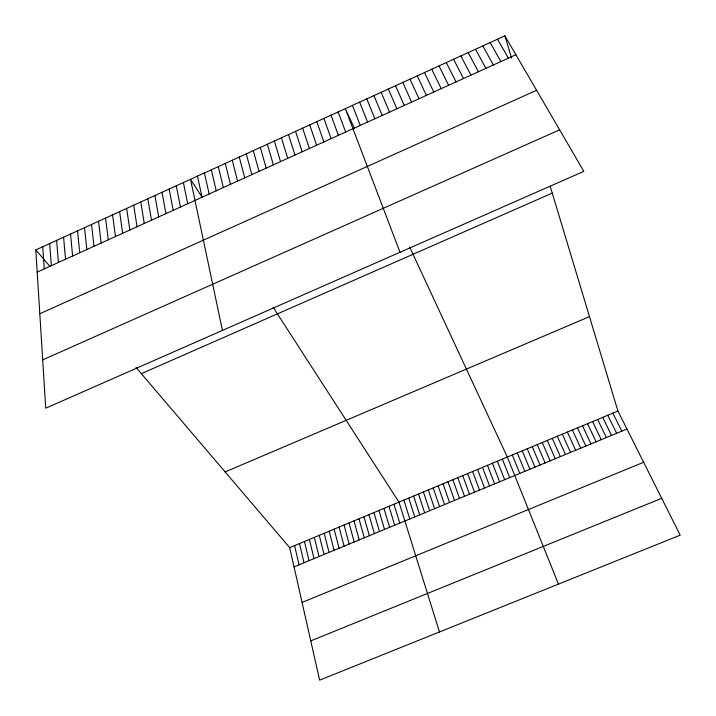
<?xml version="1.0" encoding="UTF-8"?>
<svg xmlns="http://www.w3.org/2000/svg" width="716" height="716" viewBox="0 0 716 716"><rect width="100%" height="100%" fill="white"/><g stroke="black" fill="none" stroke-linecap="round" stroke-linejoin="round"><path stroke-width="1.07" d="M35.8 249.893L504.878 35.854L583.835 171.366L45.726 408.192L35.8 249.893L49.959 266.486M37.187 272.089L515.887 54.747M39.801 313.742L536.606 90.297M42.692 359.888L559.635 129.829M141.338 373.663L552.269 193.114M225.128 471.925L589.483 316.642M136.04 367.442L289.685 547.633L617.926 411.038L550.192 186.25M294.043 566.893L626.956 429.036M302.071 602.425L643.63 462.267M310.771 640.883L661.709 498.309M202.189 197.374L190.519 179.295L222.443 330.416M273.065 307.119L398.991 502.149L439.472 631.968M497.522 39.21L508.378 58.166M490.174 42.566L500.869 61.567M482.835 45.913L493.369 64.977M475.505 49.252L485.887 68.369M468.183 52.59L478.413 71.77M460.871 55.929L470.949 75.153M453.577 59.258L463.494 78.536M446.292 62.587L456.056 81.919M617.926 411.038L680.2 535.165L319.64 680.146L289.685 547.633M612.851 413.15L621.801 431.166M439.015 65.908L448.619 85.293M607.777 415.262L616.655 433.296M602.711 417.374L611.518 435.426M431.748 69.219L441.199 88.659M597.645 419.478L606.38 437.557M592.588 421.581L601.243 439.687M424.49 72.531L433.789 92.024M587.532 423.684L596.115 441.808M582.484 425.787L590.995 443.929M417.24 75.842L426.387 95.389M354.429 128.254L345.318 108.662L400.002 252.265M409.642 247.002L507.322 457.068L558.462 584.122M577.436 427.882L585.876 446.05M572.397 429.985L580.765 448.162M410 79.145L418.994 98.745M567.367 432.079L575.655 450.275M562.337 434.173L570.554 452.396M402.777 82.438L411.619 102.093M557.308 436.259L565.452 454.499M552.287 438.353L560.36 456.611M395.554 85.732L404.245 105.44M547.275 440.438L555.276 458.723M542.263 442.524L550.192 460.827M388.349 89.026L396.888 108.778M537.26 444.609L545.109 462.93M532.257 446.686L540.034 465.024M381.154 92.31L389.54 112.117M527.262 448.771L534.968 467.127M522.268 450.847L529.903 469.222M373.967 95.586L382.201 115.446M517.283 452.924L524.846 471.316M512.298 454.991L519.789 473.41M366.789 98.862L374.88 118.775M502.346 459.135L509.694 477.59M359.62 102.128L367.559 122.096M497.378 461.202L504.655 479.675M492.411 463.27L499.625 481.761M352.46 105.395L360.255 125.416M487.453 465.328L494.595 483.846M482.503 467.396L489.565 485.931M477.554 469.454L484.544 488.008M472.605 471.513L479.532 490.084M338.176 111.92L345.667 132.03M467.664 473.562L474.52 492.161M462.733 475.621L469.517 494.228M331.052 115.169L338.391 135.333M457.801 477.67L464.514 496.304M452.87 479.72L459.52 498.372M323.927 118.417L331.123 138.636M447.956 481.77L454.526 500.439M443.034 483.819L449.541 502.507M316.821 121.657L323.874 141.929M438.12 485.86L444.555 504.565M433.216 487.9L439.579 506.624M309.724 124.897L316.624 145.223M428.311 489.941L434.603 508.682M302.635 128.137L309.393 148.507M423.416 491.982L429.636 510.741M418.52 494.022L424.678 512.799M295.556 131.368L302.161 151.783M413.633 496.054L419.719 514.849M408.747 498.085L414.761 516.907M288.485 134.59L294.947 155.059M403.869 500.117L409.812 518.957M281.424 137.812L287.743 158.334M393.97 504.234L399.779 523.11M388.958 506.319L394.695 525.213M504.878 35.854L511.582 58.094M274.371 141.025L280.547 161.601M383.946 508.405L389.62 527.316M378.943 510.49L384.546 529.419M267.337 144.238L273.369 164.859M373.949 512.567L379.471 531.514M368.946 514.643L374.405 533.617M260.302 147.451L266.191 168.117M363.961 516.719L369.349 535.711M358.976 518.796L364.292 537.805M253.285 150.655L259.022 171.375M353.999 520.872L359.244 539.891M349.023 522.94L354.196 541.985M246.268 153.851L251.871 174.623M344.047 525.007L349.157 544.071M339.08 527.074L344.127 546.156M239.269 157.046L244.729 177.863M334.121 529.142L339.098 548.241M329.163 531.2L334.068 550.318M232.279 160.241L237.587 181.103M324.214 533.259L329.047 552.394M319.264 535.317L324.035 554.479M225.289 163.427L230.463 184.343M314.324 537.376L319.023 556.547M309.393 539.434L314.02 558.623M218.317 166.604L223.347 187.574M304.452 541.484L309.017 560.691M299.53 543.534L304.023 562.767M211.354 169.781L216.241 190.796M294.607 545.583L299.028 564.826M204.4 172.959L209.153 194.018M197.455 176.127L202.064 197.231M183.386 182.544L187.708 203.756M176.261 185.802L180.441 207.049M169.137 189.042L173.183 210.352M162.031 192.291L165.933 213.636M154.942 195.531L158.692 216.93M147.854 198.762L151.461 220.206M140.775 201.993L144.247 223.481M133.713 205.215L137.033 226.757M126.651 208.437L129.838 230.024M119.608 211.65L122.651 233.291M112.564 214.863L115.473 236.549M105.538 218.067L108.304 239.797M98.522 221.271L101.153 243.055M91.514 224.466L94.002 246.295M84.515 227.661L86.869 249.535M77.525 230.847L79.745 252.775M70.553 234.034L72.62 256.006M63.581 237.211L65.514 259.228M56.618 240.388L58.426 262.45M49.672 243.556L51.337 265.672M42.727 246.725L44.258 268.885"/></g></svg>
